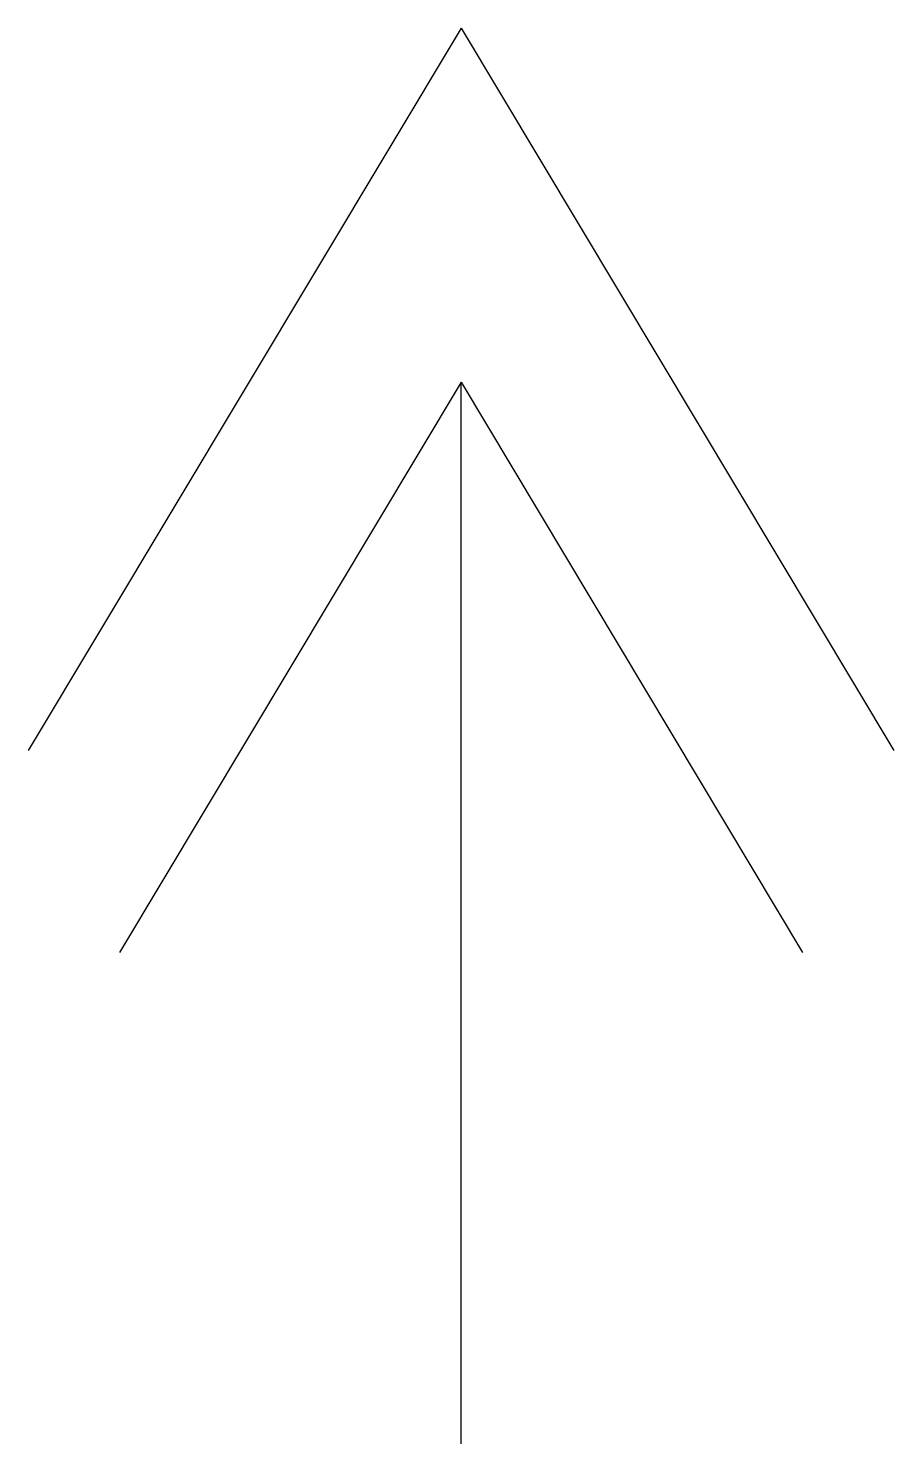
# Model space of a CAD drawing. Header units: millimetres. Extents: x -61 to 61, y 0 to 200.
import ezdxf

# ---------------------------------------------------------------- set-up
doc = ezdxf.new("R2010")
doc.units = ezdxf.units.MM

msp = doc.modelspace()

# ---------------------------------------------------------------- linework, layer by layer
at = {"color": 0, "linetype": 'ByBlock', "lineweight": -2}
for p, q in [((0, 200), (-61.11, 97.93)), ((0, 200), (61.11, 97.93)), ((0, 150), (-48.24, 69.43)), ((0, 150), (48.24, 69.43)), ((0, 0), (0, 150))]:
    msp.add_line(p, q, dxfattribs=at)

doc.saveas('drawing.dxf')
